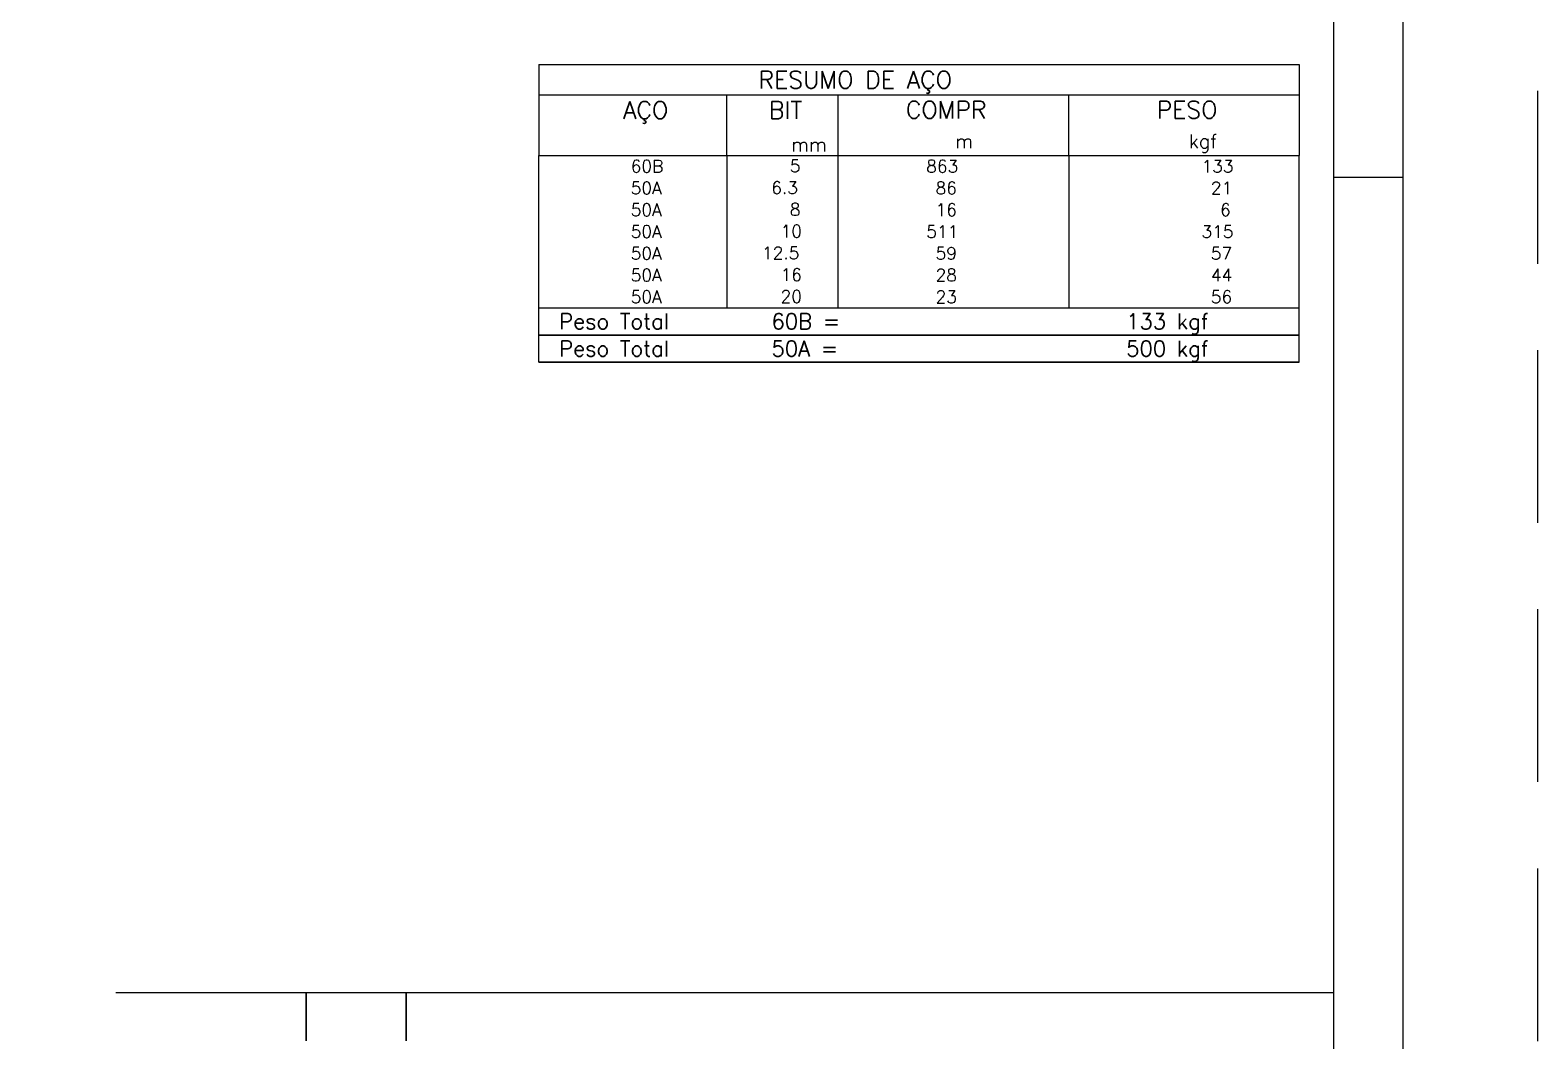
# Model space of a CAD drawing. Extents: x -1.9 to 86, y -1.2 to 61.3.
# Drawn here: x 64.24 to 86.05, y 17.56 to 32.19 of the extents above; entities that cross this region are included whole.
import ezdxf

# ---------------------------------------------------------------- set-up
doc = ezdxf.new("R2010")
doc.units = 0
doc.header["$MEASUREMENT"] = 0
doc.linetypes.add('HIDDEN', pattern=[0.375, 0.25, -0.125])
doc.layers.get('0').update_dxf_attribs({"linetype": 'CONTINUOUS'})
doc.layers.get('Defpoints').update_dxf_attribs({"linetype": 'CONTINUOUS'})
for name, color, linetype in [('ARQ_FOLHA', 7, 'CONTINUOUS'), ('PENA_02', 2, 'CONTINUOUS'), ('PSG-NV2-FLH-SELO', 1, 'CONTINUOUS')]:
    doc.layers.add(name, color=color, linetype=linetype)
doc.styles.get("Standard").update_dxf_attribs({"font": 'ROMANS.SHX'})

# ---------------------------------------------------------------- blocks, each defined once
blk = doc.blocks.new('FOLHA A1 - 841 X 594')
at = {"layer": 'ARQ_FOLHA', "color": 1}
blk.add_line((-10, 297), (0, 297), dxfattribs=at)
for points in [[(-841, 0), (0, 0), (0, 594), (-841, 594)], [(-816, 10), (-10, 10), (-10, 584), (-816, 584)]]:
    blk.add_lwpolyline(points, close=True, dxfattribs=at)
at = {"layer": 'Defpoints', "color": 8, "linetype": 'HIDDEN', "ltscale": 100}
blk.add_lwpolyline([(-860.5, 609.5), (-860.5, -15.5), (19.5, -15.5), (19.5, 609.5)], close=True, dxfattribs=at)
blk = doc.blocks.new('*U23')
blk.add_blockref('FOLHA A1 - 841 X 594', (0, 0))

msp = doc.modelspace()

# ---------------------------------------------------------------- linework, layer by layer
at = {"layer": 'PENA_02', "linetype": 'Continuous'}
for p, q in [((71.6, 31.686), (71.6, 30.373)), ((71.6, 31.686), (82.6, 31.686)), ((82.6, 31.686), (82.6, 30.373)), ((71.6, 31.248), (82.6, 31.248)), ((74.32, 30.373), (74.32, 31.248)), ((75.93, 30.373), (75.93, 31.248)), ((79.265, 30.373), (79.265, 31.248)), ((71.6, 30.373), (82.6, 30.373)), ((71.6, 30.058), (71.6, 30.373)), ((74.32, 30.373), (74.32, 30.058)), ((75.93, 30.058), (75.93, 30.373)), ((79.265, 30.373), (79.265, 30.058)), ((82.6, 30.058), (82.6, 30.373)), ((71.6, 29.743), (71.6, 30.058)), ((74.32, 30.058), (74.32, 29.743)), ((75.93, 29.743), (75.93, 30.058)), ((79.265, 30.058), (79.265, 29.743)), ((82.6, 29.743), (82.6, 30.058)), ((71.6, 29.428), (71.6, 29.743)), ((74.32, 29.743), (74.32, 29.428)), ((75.93, 29.428), (75.93, 29.743)), ((79.265, 29.743), (79.265, 29.428)), ((82.6, 29.428), (82.6, 29.743)), ((71.6, 29.113), (71.6, 29.428)), ((74.32, 29.428), (74.32, 29.113)), ((75.93, 29.113), (75.93, 29.428)), ((79.265, 29.428), (79.265, 29.113)), ((82.6, 29.113), (82.6, 29.428)), ((71.6, 28.798), (71.6, 29.113)), ((74.32, 29.113), (74.32, 28.798)), ((75.93, 28.798), (75.93, 29.113)), ((79.265, 29.113), (79.265, 28.798)), ((82.6, 28.798), (82.6, 29.113)), ((71.6, 28.483), (71.6, 28.798)), ((74.32, 28.798), (74.32, 28.483)), ((75.93, 28.483), (75.93, 28.798)), ((79.265, 28.798), (79.265, 28.483)), ((82.6, 28.483), (82.6, 28.798)), ((71.6, 28.168), (71.6, 28.483)), ((74.32, 28.483), (74.32, 28.168)), ((75.93, 28.168), (75.93, 28.483)), ((79.265, 28.483), (79.265, 28.168)), ((82.6, 28.168), (82.6, 28.483)), ((71.6, 28.168), (82.6, 28.168)), ((71.6, 27.774), (71.6, 28.168)), ((71.6, 28.168), (82.6, 28.168)), ((82.6, 27.774), (82.6, 28.168)), ((82.6, 27.774), (71.6, 27.774)), ((71.6, 27.381), (71.6, 27.774)), ((71.6, 27.774), (82.6, 27.774)), ((82.6, 27.381), (82.6, 27.774)), ((82.6, 27.381), (71.6, 27.381)), ((71.6, 27.381), (82.6, 27.381))]:
    msp.add_line(p, q, dxfattribs=at)
at = {"layer": 'PSG-NV2-FLH-SELO', "color": 251}
for p, q in [((65.485, 18.259), (68.237, 18.259)), ((68.237, 18.259), (68.237, 17.56)), ((68.237, 17.56), (68.237, 18.259)), ((68.237, 18.259), (68.237, 17.56)), ((68.237, 17.56), (68.237, 18.259)), ((68.237, 18.259), (68.237, 17.56)), ((68.237, 18.259), (83.1, 18.259)), ((69.681, 18.259), (69.681, 17.56)), ((69.681, 17.56), (69.681, 18.259)), ((69.681, 18.259), (69.681, 17.56)), ((69.681, 17.56), (69.681, 18.259)), ((69.681, 18.259), (69.681, 17.56))]:
    msp.add_line(p, q, dxfattribs=at)

# ---------------------------------------------------------------- block references
at = {"xscale": 0.09999999999999938, "yscale": 0.09999999999999938, "zscale": 0.09999999999999938}
msp.add_blockref('*U23', (84.1, 0.356), dxfattribs=at)

# ---------------------------------------------------------------- texts
at = {"layer": 'PENA_02', "linetype": 'Continuous'}
for s, height, p in [('RESUMO DE AÇO', 0.25, (74.78, 31.342)), ('AÇO', 0.25, (72.82, 30.904)), ('BIT', 0.25, (74.93, 30.904)), ('COMPR', 0.25, (76.909, 30.908)), ('PESO', 0.25, (80.538, 30.908)), ('mm', 0.2, (75.251, 30.43)), ('m', 0.2, (77.623, 30.477)), ('kgf', 0.2, (81.001, 30.477)), ('      5', 0.18, (74.427, 30.131)), ('     60B', 0.18, (72.26, 30.126)), ('    863', 0.18, (76.668, 30.126)), ('     133', 0.18, (80.515, 30.126)), ('     50A', 0.18, (72.26, 29.811)), ('    6.3', 0.18, (74.427, 29.816)), ('     86', 0.18, (76.668, 29.811)), ('      21', 0.18, (80.515, 29.811)), ('     50A', 0.18, (72.26, 29.496)), ('      8', 0.18, (74.427, 29.501)), ('     16', 0.18, (76.668, 29.496)), ('       6', 0.18, (80.515, 29.496)), ('     50A', 0.18, (72.26, 29.181)), ('     10', 0.18, (74.427, 29.186)), ('    511', 0.18, (76.668, 29.181)), ('     315', 0.18, (80.515, 29.181)), ('     50A', 0.18, (72.26, 28.866)), ('   12.5', 0.18, (74.427, 28.871)), ('     59', 0.18, (76.668, 28.866)), ('      57', 0.18, (80.515, 28.866)), ('     50A', 0.18, (72.26, 28.551)), ('     16', 0.18, (74.427, 28.556)), ('     28', 0.18, (76.668, 28.551)), ('      44', 0.18, (80.515, 28.551)), ('     50A', 0.18, (72.26, 28.236)), ('     20', 0.18, (74.427, 28.241)), ('     23', 0.18, (76.668, 28.236)), ('      56', 0.18, (80.515, 28.236)), ('Peso Total        60B =', 0.225, (71.893, 27.859)), ('     133 kgf', 0.225, (79.257, 27.859)), ('Peso Total        50A =', 0.225, (71.893, 27.465)), ('     500 kgf', 0.225, (79.257, 27.465))]:
    msp.add_text(s, height=height, dxfattribs=at).set_placement(p)

doc.saveas('drawing.dxf')
